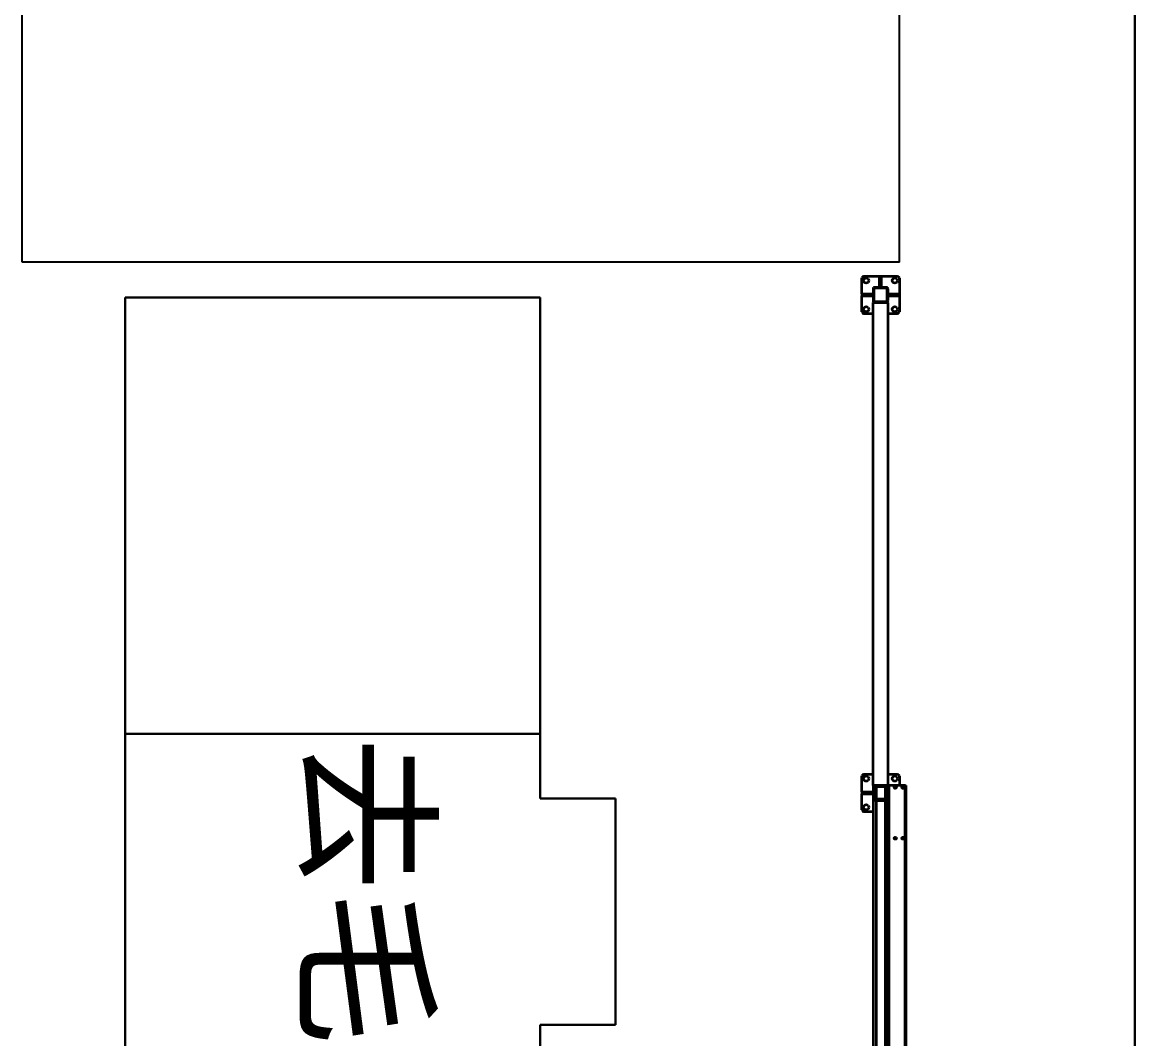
# Model space of a CAD drawing. Header units: millimetres. Extents: x 914 to 910632, y -176 to 682692.
# Drawn here: x 29748 to 32697, y 10214 to 12908 of the extents above; entities that cross this region are included whole.
import ezdxf

# ---------------------------------------------------------------- set-up
doc = ezdxf.new("R2010")
doc.units = ezdxf.units.MM
for name, color, linetype, lineweight in [('尺寸线层', 3, 'Continuous', 18), ('画图', 3, 'Continuous', 30), ('绘图', 7, 'Continuous', 30)]:
    doc.layers.add(name, color=color, linetype=linetype, lineweight=lineweight)
doc.layers.add('建筑', color=4, linetype='Continuous')
doc.styles.get("Standard").update_dxf_attribs({"font": 'arial.ttf'})

# ---------------------------------------------------------------- blocks, each defined once
blk = doc.blocks.new('ee4e34')
at = {"layer": '画图', "lineweight": 30}
for p, q in [((1170973.9, -786412.7), (1170973.9, -789612.7)), ((1170973.9, -786412.7), (1172073.9, -786412.7)), ((1172073.9, -787741), (1172073.9, -786412.7)), ((1170973.9, -787569.7), (1172073.9, -787569.7)), ((1172073.9, -787741), (1172273.9, -787741)), ((1172273.9, -787741), (1172273.9, -788341)), ((1172073.9, -789612.7), (1172073.9, -788341)), ((1172273.9, -788341), (1172073.9, -788341))]:
    blk.add_line(p, q, dxfattribs=at)
at = {"layer": '尺寸线层', "color": 0}
blk.add_text('去毛刺', height=300, rotation=270, dxfattribs=at).set_placement((1171462, -787576.6))
blk = doc.blocks.new('前右')
at = {"color": 4, "linetype": 'Continuous', "lineweight": 35}
for p, q in [((1176159.9, -784356), (1176159.9, -785311)), ((1176162.6, -784356), (1176162.6, -785311)), ((1176205.1, -784356), (1176205.1, -785311)), ((1176207.9, -784356), (1176207.9, -785311)), ((1176215.9, -785311), (1176215.9, -784356)), ((1176239.9, -785311), (1176239.9, -784356)), ((1176247.9, -785279), (1176247.9, -784356)), ((1176247.9, -785241), (1176272.9, -785241)), ((1176277.9, -785246), (1176272.9, -785241)), ((1176277.9, -785246), (1176277.9, -785288.5)), ((1176211.9, -785279), (1176211.9, -785303)), ((1176239.9, -785271), (1176215.9, -785271)), ((1176239.9, -785275), (1176215.9, -785275)), ((1176243.9, -785303), (1176243.9, -785279)), ((1176247.9, -785303), (1176247.9, -785279)), ((1176252.9, -785288.5), (1176247.9, -785288.5)), ((1176252.9, -785293.5), (1176247.9, -785293.5)), ((1176252.9, -785293.5), (1176252.9, -785288.5)), ((1176277.9, -785288.5), (1176252.9, -785288.5)), ((1176277.9, -785293.5), (1176252.9, -785293.5)), ((1176277.9, -785293.5), (1176277.9, -785288.5)), ((1176277.9, -785293.5), (1176277.9, -785336)), ((1176162.6, -785311), (1176159.9, -785311)), ((1176162.6, -785311), (1176205.1, -785311)), ((1176177.9, -785336), (1176177.9, -785311)), ((1176205.1, -785311), (1176207.9, -785311)), ((1176207.9, -785311), (1176207.9, -786591)), ((1176207.9, -785311), (1176247.9, -785311)), ((1176215.9, -785307), (1176239.9, -785307)), ((1176239.9, -785311), (1176215.9, -785311)), ((1176247.9, -785311), (1176247.9, -785303)), ((1176247.9, -785311), (1176247.9, -786591)), ((1176177.9, -785336), (1176182.9, -785341)), ((1176207.9, -785341), (1176182.9, -785341)), ((1176272.9, -785341), (1176247.9, -785341)), ((1176272.9, -785341), (1176277.9, -785336)), ((1176182.9, -786561), (1176177.9, -786566)), ((1176177.9, -786608.5), (1176177.9, -786566)), ((1176182.9, -786561), (1176207.9, -786561)), ((1176247.9, -786561), (1176272.9, -786561)), ((1176277.9, -786566), (1176272.9, -786561)), ((1176277.9, -786566), (1176277.9, -786608.5)), ((1176207.9, -786591), (1176247.9, -786591)), ((1176207.9, -786596), (1176207.9, -786626)), ((1176210.4, -786596), (1176210.4, -786626)), ((1176242.9, -786591), (1176212.9, -786591)), ((1176242.9, -786593.5), (1176212.9, -786593.5)), ((1176245.4, -786626), (1176245.4, -786596)), ((1176247.9, -786626), (1176247.9, -786596)), ((1176177.9, -786613.5), (1176177.9, -786608.5)), ((1176202.9, -786608.5), (1176177.9, -786608.5)), ((1176177.9, -786656), (1176177.9, -786613.5)), ((1176202.9, -786613.5), (1176177.9, -786613.5)), ((1176202.9, -786613.5), (1176202.9, -786608.5)), ((1176207.9, -786608.5), (1176202.9, -786608.5)), ((1176207.9, -786613.5), (1176202.9, -786613.5)), ((1176252.9, -786608.5), (1176247.9, -786608.5)), ((1176252.9, -786613.5), (1176247.9, -786613.5)), ((1176252.9, -786613.5), (1176252.9, -786608.5)), ((1176277.9, -786608.5), (1176252.9, -786608.5)), ((1176277.9, -786613.5), (1176252.9, -786613.5)), ((1176277.9, -786613.5), (1176277.9, -786608.5)), ((1176277.9, -786613.5), (1176277.9, -786656)), ((1176177.9, -786656), (1176182.9, -786661)), ((1176212.9, -786628.5), (1176242.9, -786628.5)), ((1176212.9, -786631), (1176242.9, -786631)), ((1176225.4, -786631), (1176225.4, -786636)), ((1176230.4, -786636), (1176225.4, -786636)), ((1176225.4, -786636), (1176225.4, -786661)), ((1176230.4, -786631), (1176230.4, -786636)), ((1176230.4, -786636), (1176230.4, -786661)), ((1176272.9, -786661), (1176277.9, -786656)), ((1176225.4, -786661), (1176182.9, -786661)), ((1176230.4, -786661), (1176225.4, -786661)), ((1176272.9, -786661), (1176230.4, -786661))]:
    blk.add_line(p, q, dxfattribs=at)
for centre, radius in [((1176168.9, -785171), 3), ((1176188.9, -785171), 3), ((1176265.9, -785253), 7), ((1176168.9, -785306), 3), ((1176168.9, -785306), 2.1), ((1176189.9, -785329), 7), ((1176188.9, -785306), 3), ((1176188.9, -785306), 2.1), ((1176265.9, -785329), 7), ((1176189.9, -786573), 7), ((1176265.9, -786573), 7), ((1176189.9, -786649), 7), ((1176265.9, -786649), 7)]:
    blk.add_circle(centre, radius, dxfattribs=at)
for centre, radius, start, end in [((1176215.9, -785279), 8, 90, 180), ((1176215.9, -785279), 4, 90, 180), ((1176239.9, -785279), 8, 0, 90), ((1176239.9, -785279), 4, 0, 90), ((1176215.9, -785303), 8, 180, 270), ((1176215.9, -785303), 4, 180, 270), ((1176239.9, -785303), 8, 270, 0), ((1176239.9, -785303), 4, 270, 0), ((1176212.9, -786596), 5, 90, 180), ((1176212.9, -786596), 2.5, 90, 180), ((1176242.9, -786596), 5, 0, 90), ((1176242.9, -786596), 2.5, 0, 90), ((1176212.9, -786626), 5, 180, 270), ((1176212.9, -786626), 2.5, 180, 270), ((1176242.9, -786626), 5, 270, 0), ((1176242.9, -786626), 2.5, 270, 0)]:
    blk.add_arc(centre, radius, start, end, dxfattribs=at)

msp = doc.modelspace()

# ---------------------------------------------------------------- linework, layer by layer
at = {"layer": '建筑', "color": 0}
for p, q in [((29748.087, 12272.538), (29748.087, 15452.538)), ((32073.087, 12272.538), (32073.087, 15452.538)), ((32073.087, 12272.538), (29748.087, 12272.538))]:
    msp.add_line(p, q, dxfattribs=at)
at = {"layer": '绘图', "color": 5}
msp.add_line((32696.795, 15648.023), (32696.795, 8980.017), dxfattribs=at)

# ---------------------------------------------------------------- block references
at = {"color": 4, "lineweight": 30, "rotation": 180}
msp.add_blockref('前右', (1208250.945, -774425.234), dxfattribs=at)
at = {"layer": '画图', "lineweight": 30}
msp.add_blockref('ee4e34', (-1140953.058, 798591.69), dxfattribs=at)

doc.saveas('drawing.dxf')
